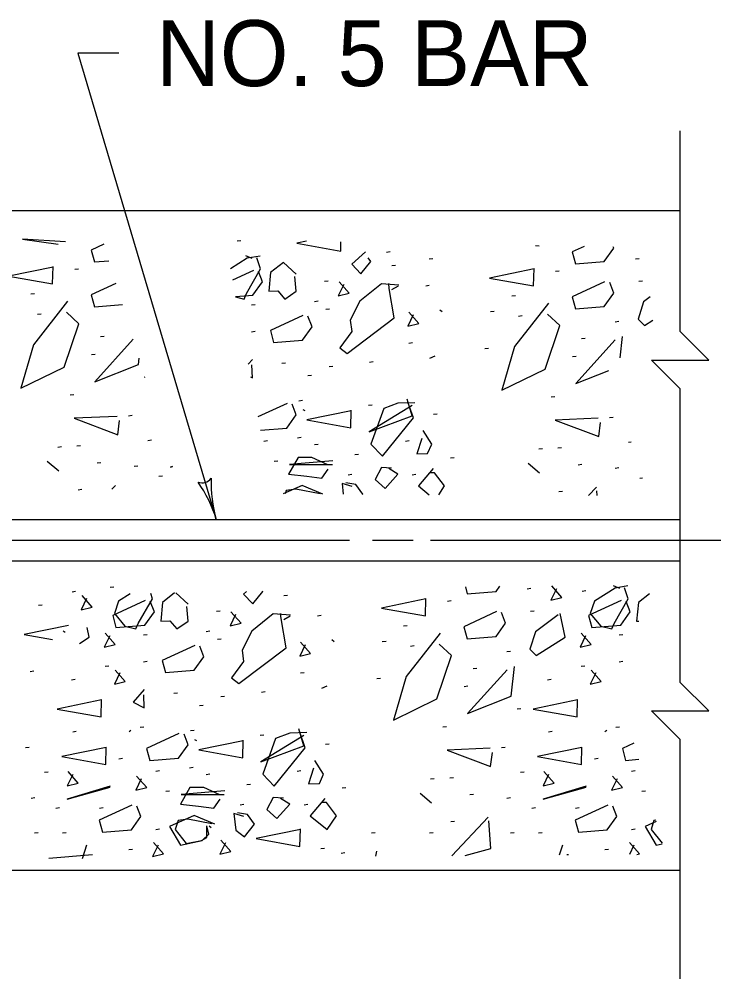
# Model space of a CAD drawing. Extents: x 997.6 to 1036.5, y 998.9 to 1022.3.
# Drawn here: x 1011.793 to 1013.898, y 1002.037 to 1004.947 of the extents above; entities that cross this region are included whole.
import ezdxf

# ---------------------------------------------------------------- set-up
doc = ezdxf.new("R2010")
doc.units = 0
doc.layers.add('Level 1', color=7, linetype='Continuous')

msp = doc.modelspace()

# ---------------------------------------------------------------- linework, layer by layer
at = {"layer": 'Level 1'}
for p, q in [((1012.0949, 1004.8439), (1011.9699, 1004.8439)), ((1011.9699, 1004.8439), (1012.39, 1003.4293)), ((1013.7958, 1004.1297), (1013.7958, 1004.6082)), ((1011.291, 1004.3668), (1013.7958, 1004.3668)), ((1013.7958, 1003.066), (1013.7958, 1003.6963)), ((1008.3838, 1003.4293), (1013.7958, 1003.4293)), ((1011.5898, 1003.3668), (1012.7933, 1003.3668)), ((1012.8632, 1003.3668), (1012.9864, 1003.3668)), ((1013.0388, 1003.3668), (1014.3354, 1003.3668)), ((1008.3677, 1003.3043), (1013.7958, 1003.3043)), ((1013.7958, 1002.0372), (1013.7958, 1002.6327)), ((1011.2598, 1002.3668), (1013.7958, 1002.3668))]:
    msp.add_line(p, q, dxfattribs=at)
for points in [[(1011.9333, 1004.2717), (1011.8029, 1004.28), (1011.9111, 1004.2648)], [(1012.4638, 1004.2749), (1012.4527, 1004.2736)], [(1012.6628, 1004.2732), (1012.6339, 1004.2673)], [(1012.6339, 1004.2673), (1012.767, 1004.2437)], [(1012.767, 1004.2437), (1012.7678, 1004.2713)], [(1012.0493, 1004.2645), (1012.0109, 1004.2467)], [(1012.0109, 1004.2467), (1012.0207, 1004.2106)], [(1012.8418, 1004.241), (1012.8002, 1004.2036), (1012.8279, 1004.1744), (1012.8584, 1004.2119), (1012.8501, 1004.223)], [(1012.9164, 1004.2409), (1012.9053, 1004.2395)], [(1013.3574, 1004.2606), (1013.3684, 1004.2591)], [(1013.5048, 1004.2579), (1013.4683, 1004.241)], [(1013.4683, 1004.241), (1013.478, 1004.2049)], [(1013.5653, 1004.2119), (1013.5945, 1004.2521)], [(1013.5945, 1004.2521), (1013.5928, 1004.2563)], [(1012.0207, 1004.2106), (1012.0648, 1004.2141)], [(1012.484, 1004.2216), (1012.4326, 1004.1895)], [(1012.4784, 1004.2299), (1012.4978, 1004.2216)], [(1012.5228, 1004.2285), (1012.484, 1004.2216)], [(1012.5242, 1004.1897), (1012.5131, 1004.223)], [(1012.6323, 1004.1731), (1012.5935, 1004.2091), (1012.5547, 1004.1786), (1012.5492, 1004.1218), (1012.5769, 1004.1232), (1012.5977, 1004.0982), (1012.6323, 1004.1218), (1012.6283, 1004.1661)], [(1013.0457, 1004.2205), (1013.0346, 1004.2191)], [(1013.478, 1004.2049), (1013.5653, 1004.2119)], [(1013.6709, 1004.2205), (1013.6598, 1004.2191)], [(1011.8955, 1004.1952), (1011.7609, 1004.1674), (1011.8941, 1004.1438), (1011.8955, 1004.1965)], [(1011.9719, 1004.1888), (1011.9608, 1004.1873)], [(1012.5025, 1004.1847), (1012.439, 1004.1551)], [(1012.4812, 1004.1148), (1012.5242, 1004.1897)], [(1012.5303, 1004.15), (1012.5178, 1004.1819)], [(1012.9334, 1004.2001), (1012.9223, 1004.1987)], [(1013.3528, 1004.1895), (1013.2183, 1004.1618), (1013.3514, 1004.1382), (1013.3528, 1004.1908)], [(1013.4293, 1004.1831), (1013.4182, 1004.1817)], [(1012.5011, 1004.1098), (1012.5303, 1004.15)], [(1012.7292, 1004.1524), (1012.7181, 1004.151)], [(1012.776, 1004.1421), (1012.7593, 1004.1074), (1012.7927, 1004.1158), (1012.7621, 1004.1504)], [(1013.5668, 1004.1507), (1013.4683, 1004.1049), (1013.478, 1004.0688), (1013.5653, 1004.0758), (1013.5945, 1004.116), (1013.582, 1004.1479)], [(1013.6811, 1004.1524), (1013.67, 1004.151)], [(1012.0859, 1004.1454), (1012.0109, 1004.1106)], [(1012.9431, 1004.1398), (1012.8903, 1004.1439), (1012.8252, 1004.0913), (1012.796, 1004.0343), (1012.8002, 1003.9997), (1012.7641, 1003.9498), (1012.7863, 1003.9331), (1012.9292, 1004.0413), (1012.9139, 1004.1301), (1012.9125, 1004.1453)], [(1012.9223, 1004.1273), (1012.9417, 1004.1384)], [(1013.0355, 1004.1388), (1013.0244, 1004.1374)], [(1013.7958, 1003.6963), (1013.7958, 1003.8263), (1013.7092, 1003.913), (1013.8825, 1003.913), (1013.7958, 1003.9997), (1013.7958, 1004.1297)], [(1011.9388, 1004.0913), (1011.8362, 1003.9596), (1011.7973, 1003.8278), (1011.9291, 1003.8916), (1011.9735, 1004.0234), (1011.9361, 1004.0581)], [(1011.8392, 1004.1138), (1011.8281, 1004.1124)], [(1012.0109, 1004.1106), (1012.0207, 1004.0745)], [(1012.4483, 1004.1056), (1012.5011, 1004.1098)], [(1012.4484, 1004.1046), (1012.4743, 1004.0982)], [(1012.4743, 1004.0982), (1012.4812, 1004.1148)], [(1013.2965, 1004.1082), (1013.2854, 1004.1068)], [(1013.7045, 1004.1045), (1013.6847, 1004.0898)], [(1012.0207, 1004.0745), (1012.1058, 1004.0812)], [(1012.508, 1004.0809), (1012.4969, 1004.0796)], [(1012.6986, 1004.0912), (1012.6874, 1004.0898)], [(1012.7326, 1004.0673), (1012.7215, 1004.0659)], [(1013.0748, 1004.0593), (1013.0678, 1004.0648)], [(1013.3962, 1004.0857), (1013.2935, 1003.9539), (1013.2547, 1003.8222), (1013.3864, 1003.8859), (1013.4308, 1004.0178), (1013.3934, 1004.0524)], [(1013.6847, 1004.0898), (1013.668, 1004.0372)], [(1011.8596, 1004.0526), (1011.8485, 1004.0512)], [(1012.6523, 1004.0486), (1012.5538, 1004.0028), (1012.5635, 1003.9668), (1012.6508, 1003.9737), (1012.68, 1004.0139), (1012.6675, 1004.0458)], [(1012.987, 1004.0503), (1012.9703, 1004.0156), (1013.0037, 1004.0238), (1012.9732, 1004.0585)], [(1013.2319, 1004.0605), (1013.2208, 1004.0592)], [(1013.3169, 1004.0469), (1013.3058, 1004.0455)], [(1013.668, 1004.0372), (1013.6874, 1004.0178)], [(1013.6874, 1004.0178), (1013.7129, 1004.0339)], [(1013.6097, 1004.0299), (1013.5986, 1004.0285)], [(1012.1379, 1003.9766), (1012.022, 1003.8473)], [(1012.0503, 1003.9845), (1012.0391, 1003.9832)], [(1012.508, 1003.9993), (1012.4969, 1003.9979)], [(1013.5076, 1003.9788), (1013.4964, 1003.9775)], [(1013.6139, 1003.9202), (1013.6208, 1003.9844)], [(1012.9844, 1003.9653), (1012.9733, 1003.9638)], [(1013.2148, 1003.9483), (1013.2038, 1003.9468)], [(1013.5987, 1003.9748), (1013.4793, 1003.8416)], [(1012.023, 1003.9301), (1012.0119, 1003.9287)], [(1012.1538, 1003.8999), (1012.1558, 1003.9185)], [(1013.0526, 1003.9248), (1013.036, 1003.9178)], [(1013.4803, 1003.9244), (1013.4693, 1003.923)], [(1012.022, 1003.8473), (1012.1538, 1003.8999)], [(1012.4993, 1003.9151), (1012.4866, 1003.9002)], [(1012.4993, 1003.8596), (1012.4978, 1003.8984)], [(1012.5998, 1003.904), (1012.5888, 1003.9026)], [(1012.7428, 1003.8938), (1012.7317, 1003.8924)], [(1012.8653, 1003.9073), (1012.8543, 1003.906)], [(1012.1736, 1003.8608), (1012.1718, 1003.8606)], [(1012.4936, 1003.8625), (1012.4993, 1003.8596)], [(1012.6782, 1003.8666), (1012.667, 1003.8652)], [(1013.4793, 1003.8416), (1013.579, 1003.8815)], [(1011.9583, 1003.8076), (1011.9473, 1003.8062)], [(1013.4157, 1003.8019), (1013.4046, 1003.8005)], [(1012.6046, 1003.7818), (1012.5163, 1003.7407)], [(1012.6323, 1003.7471), (1012.6198, 1003.7789)], [(1012.6509, 1003.7903), (1012.6398, 1003.7889)], [(1012.8619, 1003.7767), (1012.8508, 1003.7753)], [(1012.9833, 1003.7756), (1012.8529, 1003.6951), (1012.9833, 1003.7437), (1012.968, 1003.795)], [(1012.9916, 1003.7839), (1012.9403, 1003.7825), (1012.8973, 1003.7658), (1012.8584, 1003.6577), (1012.8931, 1003.6216), (1012.9874, 1003.7381), (1012.9708, 1003.7853)], [(1012.09, 1003.7424), (1011.9596, 1003.7368), (1012.0914, 1003.6869), (1012.0969, 1003.7299)], [(1012.1353, 1003.7449), (1012.1242, 1003.7435)], [(1012.6033, 1003.7068), (1012.6323, 1003.7471)], [(1012.6588, 1003.7589), (1012.6532, 1003.7617)], [(1012.7991, 1003.7593), (1012.6645, 1003.7316), (1012.7977, 1003.708), (1012.7991, 1003.7607)], [(1013.0593, 1003.7494), (1013.0482, 1003.7481)], [(1013.5473, 1003.7368), (1013.4169, 1003.7312), (1013.5488, 1003.6813), (1013.5543, 1003.7243)], [(1013.5927, 1003.7393), (1013.5815, 1003.7378)], [(1012.5238, 1003.7006), (1012.6033, 1003.7068)], [(1013.0124, 1003.6757), (1012.9972, 1003.6285), (1013.0304, 1003.6299), (1013.0429, 1003.6577), (1013.0166, 1003.6993)], [(1012.1932, 1003.67), (1012.1821, 1003.6687)], [(1012.5454, 1003.6678), (1012.5343, 1003.6664)], [(1012.6475, 1003.678), (1012.6364, 1003.6766)], [(1012.6986, 1003.6576), (1012.6874, 1003.6562)], [(1012.9743, 1003.6678), (1012.9632, 1003.6664)], [(1013.6473, 1003.664), (1013.6394, 1003.663)], [(1011.9209, 1003.6496), (1011.9098, 1003.6483)], [(1011.9788, 1003.653), (1011.9677, 1003.6517)], [(1012.8211, 1003.6269), (1012.81, 1003.6255)], [(1013.3783, 1003.6439), (1013.3671, 1003.6426)], [(1013.4361, 1003.6473), (1013.425, 1003.646)], [(1011.9124, 1003.5759), (1011.8778, 1003.6051)], [(1012.04, 1003.602), (1012.0289, 1003.6006)], [(1012.5761, 1003.6065), (1012.5649, 1003.6051)], [(1012.7281, 1003.5953), (1012.6795, 1003.6174), (1012.6379, 1003.6174), (1012.6088, 1003.5675), (1012.6643, 1003.5606), (1012.71, 1003.555), (1012.7294, 1003.5828)], [(1012.7433, 1003.6078), (1012.6116, 1003.5967), (1012.7419, 1003.5967)], [(1013.1103, 1003.6168), (1013.0993, 1003.6153)], [(1013.3698, 1003.5703), (1013.3351, 1003.5994)], [(1012.1523, 1003.5918), (1012.1413, 1003.5903)], [(1012.2568, 1003.5903), (1012.2509, 1003.5884)], [(1012.2509, 1003.5884), (1012.2568, 1003.5901)], [(1012.9208, 1003.5856), (1012.8903, 1003.5869), (1012.8709, 1003.5508), (1012.9014, 1003.5232), (1012.9403, 1003.5675), (1012.9125, 1003.5842)], [(1013.0471, 1003.5842), (1013.0027, 1003.5314)], [(1013.0513, 1003.5717), (1013.036, 1003.5717)], [(1013.0818, 1003.5314), (1013.0513, 1003.5717)], [(1013.4973, 1003.5963), (1013.4863, 1003.5949)], [(1013.6097, 1003.5861), (1013.5986, 1003.5847)], [(1012.2272, 1003.5612), (1012.2161, 1003.5598)], [(1012.8127, 1003.5356), (1012.7822, 1003.5412)], [(1012.8007, 1003.5657), (1012.7896, 1003.5643)], [(1012.9947, 1003.5657), (1012.9836, 1003.5643)], [(1013.6813, 1003.5552), (1013.6734, 1003.5541)], [(1011.9822, 1003.5203), (1011.9711, 1003.5189)], [(1012.0844, 1003.533), (1012.0738, 1003.5219)], [(1012.6504, 1003.5328), (1012.5924, 1003.5072)], [(1012.6018, 1003.5176), (1012.5988, 1003.5071)], [(1012.631, 1003.5218), (1012.6018, 1003.5176)], [(1012.7045, 1003.5078), (1012.631, 1003.5218)], [(1012.7128, 1003.5065), (1012.6504, 1003.5328)], [(1012.8016, 1003.5301), (1012.7711, 1003.5384)], [(1012.7711, 1003.5384), (1012.7747, 1003.5062)], [(1012.8335, 1003.5065), (1012.8127, 1003.5356)], [(1013.0027, 1003.5314), (1013.0355, 1003.5049)], [(1013.064, 1003.5048), (1013.0818, 1003.5314)], [(1013.4395, 1003.5146), (1013.4284, 1003.5133)], [(1013.5418, 1003.5273), (1013.5181, 1003.5024)], [(1013.5443, 1003.5023), (1013.5432, 1003.5162)], [(1012.8331, 1003.5059), (1012.8335, 1003.5065)], [(1012.0796, 1003.2248), (1012.0685, 1003.2234)], [(1013.1446, 1003.2253), (1013.1503, 1003.2045)], [(1013.2376, 1003.2115), (1013.2491, 1003.2274)], [(1013.3432, 1003.2201), (1013.3321, 1003.2187)], [(1013.4206, 1003.22), (1013.4039, 1003.1853), (1013.4373, 1003.1936), (1013.4068, 1003.2283)], [(1013.6371, 1003.2281), (1013.5983, 1003.2212), (1013.5358, 1003.1823), (1013.5233, 1003.1449), (1013.5553, 1003.1061), (1013.5885, 1003.0978), (1013.5954, 1003.1144), (1013.6384, 1003.1893), (1013.6273, 1003.2226)], [(1013.5927, 1003.2295), (1013.6121, 1003.2212)], [(1011.9638, 1003.2112), (1011.9528, 1003.2098)], [(1011.997, 1003.1907), (1011.9804, 1003.156), (1012.0137, 1003.1643), (1011.9832, 1003.1989)], [(1012.1291, 1003.2043), (1012.0938, 1003.1823)], [(1012.1964, 1003.1893), (1012.1911, 1003.2055)], [(1012.2638, 1003.207), (1012.2269, 1003.1782)], [(1012.3046, 1003.1727), (1012.2675, 1003.2071)], [(1012.4818, 1003.2115), (1012.4724, 1003.2032)], [(1012.4724, 1003.2032), (1012.5002, 1003.174)], [(1012.5002, 1003.174), (1012.5307, 1003.2115)], [(1012.5307, 1003.2115), (1012.5299, 1003.2125)], [(1012.6057, 1003.1997), (1012.5945, 1003.1983)], [(1013.0251, 1003.1891), (1012.8905, 1003.1613), (1013.0237, 1003.1378), (1013.0251, 1003.1904)], [(1013.1503, 1003.2045), (1013.2376, 1003.2115)], [(1013.5099, 1003.2133), (1013.4988, 1003.2118)], [(1013.7028, 1003.2048), (1013.6689, 1003.1782)], [(1011.8618, 1003.1703), (1011.8507, 1003.1689)], [(1012.1748, 1003.1843), (1012.0763, 1003.1385), (1012.086, 1003.1024), (1012.1733, 1003.1094), (1012.2025, 1003.1496), (1012.19, 1003.1815)], [(1012.0938, 1003.1823), (1012.0813, 1003.1449)], [(1012.1534, 1003.1144), (1012.1964, 1003.1893)], [(1012.2269, 1003.1782), (1012.2214, 1003.1213)], [(1012.3046, 1003.1213), (1012.3005, 1003.1657)], [(1013.1015, 1003.1827), (1013.0904, 1003.1813)], [(1013.6168, 1003.1843), (1013.5183, 1003.1385), (1013.528, 1003.1024), (1013.6153, 1003.1094), (1013.6445, 1003.1496), (1013.632, 1003.1815)], [(1013.6689, 1003.1782), (1013.6634, 1003.1213)], [(1012.0813, 1003.1449), (1012.1133, 1003.1061)], [(1012.4014, 1003.152), (1012.3903, 1003.1506)], [(1012.4483, 1003.1417), (1012.4316, 1003.107), (1012.4649, 1003.1153), (1012.4343, 1003.15)], [(1012.6153, 1003.1393), (1012.5626, 1003.1435), (1012.4974, 1003.0908), (1012.4683, 1003.0339), (1012.4724, 1002.9993), (1012.4363, 1002.9493), (1012.4586, 1002.9327), (1012.6014, 1003.0409), (1012.5862, 1003.1297), (1012.5848, 1003.1449)], [(1012.5945, 1003.1268), (1012.6139, 1003.138)], [(1012.7078, 1003.1384), (1012.6967, 1003.137)], [(1013.239, 1003.1503), (1013.1405, 1003.1045), (1013.1503, 1003.0684), (1013.2376, 1003.0753), (1013.2668, 1003.1156), (1013.2543, 1003.1475)], [(1013.4263, 1003.1408), (1013.3569, 1003.0894), (1013.3403, 1003.0368), (1013.3597, 1003.0173), (1013.447, 1003.0728), (1013.4318, 1003.1449)], [(1013.3533, 1003.152), (1013.3423, 1003.1506)], [(1011.9418, 1003.1087), (1011.8073, 1003.0809)], [(1012.005, 1003.0728), (1011.9988, 1003.1022)], [(1012.1133, 1003.1061), (1012.1465, 1003.0978)], [(1012.1465, 1003.0978), (1012.1534, 1003.1144)], [(1012.2214, 1003.1213), (1012.2492, 1003.1228)], [(1012.2492, 1003.1228), (1012.2699, 1003.0978)], [(1012.2699, 1003.0978), (1012.3046, 1003.1213)], [(1012.9688, 1003.1078), (1012.9577, 1003.1063)], [(1013.6634, 1003.1213), (1013.6703, 1003.1217)], [(1011.8073, 1003.0809), (1011.8941, 1003.0656)], [(1011.9264, 1003.0922), (1011.932, 1003.088)], [(1012.0671, 1003.077), (1012.0504, 1003.0423), (1012.0838, 1003.0507), (1012.0532, 1003.0853)], [(1012.1803, 1003.0805), (1012.1692, 1003.0792)], [(1012.3708, 1003.0908), (1012.3597, 1003.0893)], [(1013.0684, 1003.0853), (1012.9658, 1002.9535), (1012.9269, 1002.8218), (1013.0587, 1002.8855), (1013.1031, 1003.0173), (1013.0657, 1003.052)], [(1013.5091, 1003.077), (1013.4924, 1003.0423), (1013.5258, 1003.0507), (1013.4952, 1003.0853)], [(1013.6223, 1003.0805), (1013.6112, 1003.0792)], [(1011.975, 1003.0537), (1012.005, 1003.0728)], [(1012.3245, 1003.0482), (1012.226, 1003.0024), (1012.2358, 1002.9663), (1012.3231, 1002.9733), (1012.3523, 1003.0135), (1012.3398, 1003.0453)], [(1012.4048, 1003.0669), (1012.3938, 1003.0655)], [(1012.6593, 1003.0498), (1012.6426, 1003.0152), (1012.6759, 1003.0234), (1012.6454, 1003.0581)], [(1012.7471, 1003.0589), (1012.7401, 1003.0644)], [(1012.9042, 1003.0601), (1012.893, 1003.0588)], [(1012.9892, 1003.0465), (1012.9781, 1003.0451)], [(1013.7958, 1002.6327), (1013.7958, 1002.7627), (1013.7092, 1002.8493), (1013.8825, 1002.8493), (1013.7958, 1002.936), (1013.7958, 1003.066)], [(1013.2819, 1003.0295), (1013.2708, 1003.0281)], [(1012.1803, 1002.9988), (1012.1692, 1002.9975)], [(1013.6223, 1002.9988), (1013.6112, 1002.9975)], [(1011.8369, 1002.9698), (1011.8258, 1002.9683)], [(1012.0645, 1002.9853), (1012.0534, 1002.9838)], [(1012.0977, 1002.9648), (1012.0811, 1002.9301), (1012.1143, 1002.9383), (1012.0838, 1002.973)], [(1012.6567, 1002.9648), (1012.6456, 1002.9634)], [(1013.2709, 1002.9743), (1013.1516, 1002.8412), (1013.2834, 1002.8938), (1013.2931, 1002.984)], [(1013.1798, 1002.9784), (1013.1687, 1002.9771)], [(1013.5065, 1002.9853), (1013.4954, 1002.9838)], [(1013.5397, 1002.9648), (1013.5231, 1002.9301), (1013.5563, 1002.9383), (1013.5258, 1002.973)], [(1011.9624, 1002.9444), (1011.9513, 1002.943)], [(1012.8871, 1002.9478), (1012.876, 1002.9464)], [(1013.4044, 1002.9444), (1013.3933, 1002.943)], [(1012.1715, 1002.9147), (1012.1382, 1002.8758), (1012.1715, 1002.8592), (1012.1701, 1002.898)], [(1012.2721, 1002.9036), (1012.261, 1002.9022)], [(1012.5376, 1002.9069), (1012.5265, 1002.9056)], [(1012.7248, 1002.9244), (1012.7083, 1002.9174)], [(1013.1526, 1002.924), (1013.1415, 1002.9226)], [(1012.0425, 1002.8828), (1011.9079, 1002.855), (1012.0411, 1002.8314), (1012.0425, 1002.8842)], [(1012.4151, 1002.8933), (1012.4039, 1002.892)], [(1013.4845, 1002.8828), (1013.3499, 1002.855), (1013.4831, 1002.8314), (1013.4845, 1002.8842)], [(1012.3504, 1002.8662), (1012.3393, 1002.8648)], [(1013.3125, 1002.8559), (1013.3014, 1002.8545)], [(1011.9658, 1002.7865), (1011.9548, 1002.7851)], [(1012.1313, 1002.7904), (1012.1257, 1002.7863)], [(1012.17, 1002.8001), (1012.1589, 1002.7987)], [(1012.3232, 1002.7899), (1012.3121, 1002.7885)], [(1012.6555, 1002.7752), (1012.5252, 1002.6947), (1012.6555, 1002.7433), (1012.6403, 1002.7946)], [(1012.6638, 1002.7835), (1012.6125, 1002.7821), (1012.5695, 1002.7654), (1012.5307, 1002.6573), (1012.5653, 1002.6212), (1012.6597, 1002.7377), (1012.643, 1002.7848)], [(1013.0879, 1002.8015), (1013.0768, 1002.8001)], [(1013.4078, 1002.7865), (1013.3968, 1002.7851)], [(1013.5733, 1002.7904), (1013.5677, 1002.7863)], [(1013.612, 1002.8001), (1013.6009, 1002.7987)], [(1012.2768, 1002.7813), (1012.1784, 1002.7355), (1012.1881, 1002.6995), (1012.2755, 1002.7064), (1012.3046, 1002.7467), (1012.2921, 1002.7785)], [(1012.331, 1002.7585), (1012.3254, 1002.7613)], [(1012.4713, 1002.7588), (1012.3368, 1002.7312), (1012.4699, 1002.7076), (1012.4713, 1002.7603)], [(1012.5342, 1002.7763), (1012.5231, 1002.7748)], [(1011.8229, 1002.7388), (1011.8118, 1002.7374)], [(1012.0561, 1002.7384), (1011.9216, 1002.7107), (1012.0548, 1002.6872), (1012.0561, 1002.7398)], [(1012.7316, 1002.749), (1012.7204, 1002.7477)], [(1013.2196, 1002.7363), (1013.0892, 1002.7308), (1013.221, 1002.6808), (1013.2265, 1002.7238)], [(1013.2649, 1002.7388), (1013.2538, 1002.7374)], [(1013.4981, 1002.7384), (1013.3636, 1002.7107), (1013.4968, 1002.6872), (1013.4981, 1002.7398)], [(1013.6554, 1002.7518), (1013.6204, 1002.7355)], [(1013.6204, 1002.7355), (1013.6301, 1002.6995)], [(1012.1053, 1002.7048), (1012.0943, 1002.7034)], [(1012.6847, 1002.6753), (1012.6694, 1002.6281), (1012.7027, 1002.6295), (1012.7152, 1002.6573), (1012.6888, 1002.6988)], [(1013.5473, 1002.7048), (1013.5363, 1002.7034)], [(1013.6301, 1002.6995), (1013.6705, 1002.7028)], [(1012.2177, 1002.6673), (1012.2066, 1002.666)], [(1012.3198, 1002.6776), (1012.3087, 1002.6762)], [(1012.6465, 1002.6673), (1012.6354, 1002.666)], [(1013.6597, 1002.6673), (1013.6486, 1002.666)], [(1011.8808, 1002.6639), (1011.8697, 1002.6626)], [(1011.9548, 1002.657), (1011.9381, 1002.6223), (1011.9714, 1002.6307), (1011.9409, 1002.6653)], [(1012.1623, 1002.6434), (1012.1458, 1002.6088), (1012.179, 1002.6171), (1012.1485, 1002.6518)], [(1012.3708, 1002.6572), (1012.3597, 1002.6558)], [(1013.0505, 1002.6435), (1013.0393, 1002.6422)], [(1013.1083, 1002.6469), (1013.0973, 1002.6456)], [(1013.3228, 1002.6639), (1013.3117, 1002.6626)], [(1013.3968, 1002.657), (1013.3801, 1002.6223), (1013.4134, 1002.6307), (1013.3829, 1002.6653)], [(1013.6043, 1002.6434), (1013.5878, 1002.6088), (1013.621, 1002.6171), (1013.5905, 1002.6518)], [(1012.0688, 1002.6212), (1011.9385, 1002.5823), (1012.0688, 1002.6184)], [(1012.4003, 1002.5948), (1012.3518, 1002.617), (1012.3102, 1002.617), (1012.281, 1002.5671), (1012.3365, 1002.5602), (1012.3823, 1002.5546), (1012.4017, 1002.5823)], [(1012.4933, 1002.6265), (1012.4823, 1002.6251)], [(1012.7826, 1002.6163), (1012.7715, 1002.6149)], [(1013.5108, 1002.6212), (1013.3805, 1002.5823), (1013.5108, 1002.6184)], [(1011.8399, 1002.5857), (1011.8288, 1002.5843)], [(1012.2483, 1002.6061), (1012.2372, 1002.6047)], [(1012.4156, 1002.6073), (1012.2838, 1002.5963), (1012.4142, 1002.5963)], [(1012.5931, 1002.5852), (1012.5626, 1002.5865), (1012.5432, 1002.5504), (1012.5737, 1002.5228), (1012.6125, 1002.5671), (1012.5848, 1002.5838)], [(1012.7193, 1002.5838), (1012.6749, 1002.531), (1012.7263, 1002.4894), (1012.754, 1002.531), (1012.7235, 1002.5713), (1012.7083, 1002.5713)], [(1013.042, 1002.5698), (1013.0073, 1002.599)], [(1013.1696, 1002.5959), (1013.1585, 1002.5945)], [(1013.2819, 1002.5857), (1013.2708, 1002.5843)], [(1013.6903, 1002.6061), (1013.6792, 1002.6047)], [(1011.9148, 1002.5551), (1011.9037, 1002.5537)], [(1012.1339, 1002.5635), (1012.0354, 1002.5178), (1012.0452, 1002.4817), (1012.1325, 1002.4886), (1012.1617, 1002.5288), (1012.1492, 1002.5608)], [(1012.0475, 1002.5551), (1012.0364, 1002.5537)], [(1012.4729, 1002.5653), (1012.4618, 1002.5638)], [(1012.6669, 1002.5653), (1012.6558, 1002.5638)], [(1013.3568, 1002.5551), (1013.3457, 1002.5537)], [(1013.5759, 1002.5635), (1013.4774, 1002.5178), (1013.4872, 1002.4817), (1013.5745, 1002.4886), (1013.6037, 1002.5288), (1013.5912, 1002.5608)], [(1013.4895, 1002.5551), (1013.4784, 1002.5537)], [(1012.3851, 1002.5061), (1012.3227, 1002.5324), (1012.2478, 1002.4992), (1012.281, 1002.4423), (1012.3476, 1002.4562), (1012.367, 1002.4756), (1012.3615, 1002.5005)], [(1012.3768, 1002.5074), (1012.3033, 1002.5213), (1012.2741, 1002.5172), (1012.2658, 1002.4894), (1012.2991, 1002.4478), (1012.3448, 1002.4562), (1012.3615, 1002.4658), (1012.3615, 1002.5005)], [(1012.4738, 1002.5297), (1012.4433, 1002.538), (1012.4488, 1002.488), (1012.4753, 1002.4673), (1012.5058, 1002.5061), (1012.4849, 1002.5352), (1012.4544, 1002.5408)], [(1013.214, 1002.5269), (1013.1035, 1002.4103)], [(1012.3684, 1002.5005), (1012.374, 1002.4963)], [(1012.6448, 1002.49), (1012.5103, 1002.4623), (1012.6435, 1002.4387), (1012.6448, 1002.4914)], [(1013.1118, 1002.5142), (1013.1007, 1002.5128)], [(1013.2223, 1002.4326), (1013.2154, 1002.5158)], [(1013.7226, 1002.5138), (1013.6898, 1002.4992)], [(1013.6898, 1002.4992), (1013.723, 1002.4423)], [(1013.7161, 1002.5172), (1013.7078, 1002.4894)], [(1013.7214, 1002.518), (1013.7161, 1002.5172)], [(1011.8501, 1002.4802), (1011.839, 1002.4788)], [(1011.9352, 1002.4802), (1011.9241, 1002.4788)], [(1012.2177, 1002.4904), (1012.2066, 1002.489)], [(1012.8711, 1002.4802), (1012.86, 1002.4788)], [(1013.0471, 1002.4802), (1013.036, 1002.4788)], [(1013.2921, 1002.4802), (1013.281, 1002.4788)], [(1013.3772, 1002.4802), (1013.3661, 1002.4788)], [(1013.6597, 1002.4904), (1013.6486, 1002.489)], [(1013.7078, 1002.4894), (1013.7407, 1002.4483)], [(1011.9847, 1002.4023), (1011.9981, 1002.4437)], [(1012.2134, 1002.4427), (1012.1968, 1002.408), (1012.2301, 1002.4163), (1012.1996, 1002.4509)], [(1012.4176, 1002.4494), (1012.401, 1002.4148), (1012.4343, 1002.4231), (1012.4038, 1002.4578)], [(1013.4299, 1002.4127), (1013.4401, 1002.4437)], [(1013.6721, 1002.4163), (1013.6416, 1002.4509)], [(1013.6554, 1002.4427), (1013.6417, 1002.4142)], [(1013.723, 1002.4423), (1013.7413, 1002.4461)], [(1012.0148, 1002.4132), (1011.883, 1002.4021)], [(1012.136, 1002.4291), (1012.1249, 1002.4278)], [(1012.7179, 1002.4325), (1012.7068, 1002.4312)], [(1012.7793, 1002.4189), (1012.7681, 1002.4175)], [(1012.8733, 1002.4087), (1012.8761, 1002.4243)], [(1013.1442, 1002.4107), (1013.2223, 1002.4326)], [(1013.4568, 1002.4132), (1013.4523, 1002.4128)], [(1013.578, 1002.4291), (1013.5669, 1002.4278)], [(1013.6642, 1002.4143), (1013.6721, 1002.4163)], [(1011.883, 1002.4021), (1011.8828, 1002.4016)]]:
    msp.add_lwpolyline(points, dxfattribs=at)
for centre, radius, start, end in [((1012.3478, 1003.5717), 0.0312, 245.3142, 327.4309), ((1012.0155, 1003.3181), 0.3906, 16.5396, 35.2084), ((1012.7645, 1003.5405), 0.3906, 177.8868, 196.5335), ((1012.0155, 1003.3181), 0.3906, 16.5274, 16.5396)]:
    msp.add_arc(centre, radius, start, end, dxfattribs=at)

# ---------------------------------------------------------------- texts
msp.add_text('NO. 5 BAR', height=0.2, dxfattribs=at).set_placement((1012.2077, 1004.7436))

doc.saveas('drawing.dxf')
